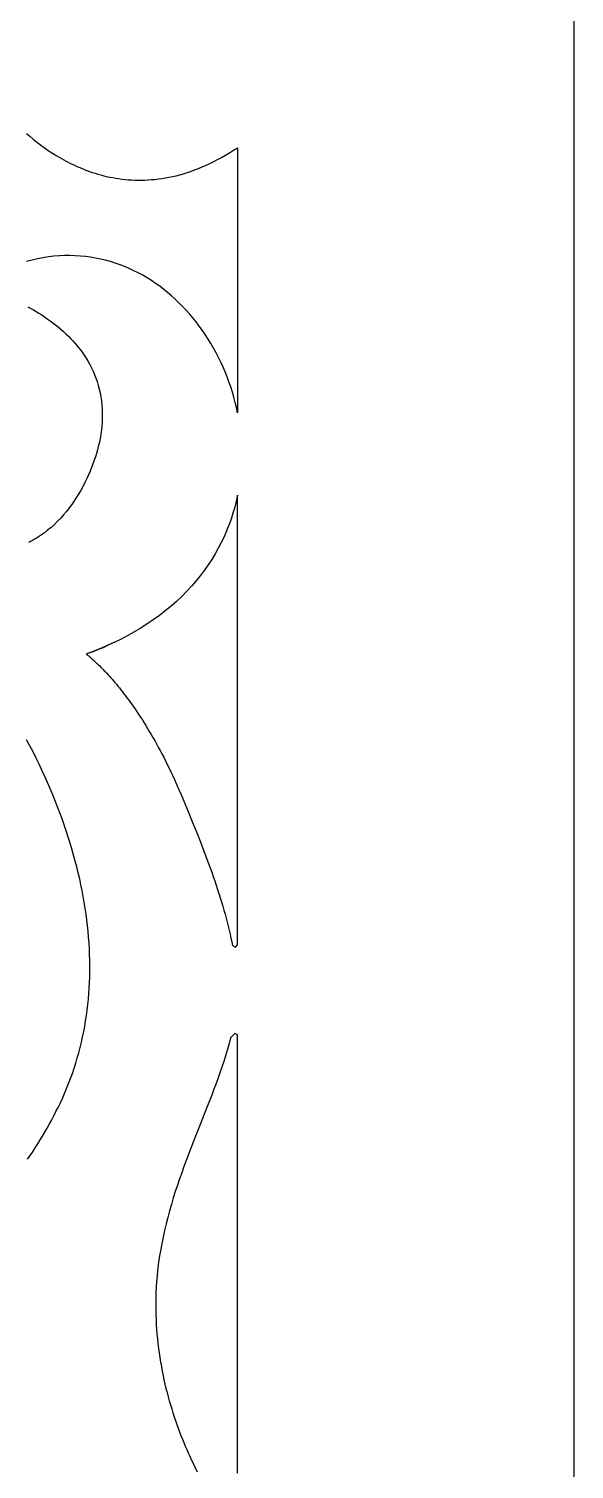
# Model space of a CAD drawing. Extents: x -555 to 555, y -555 to 555.
# Drawn here: x 490.1 to 555, y -181.2 to -9.9 of the extents above; entities that cross this region are included whole.
import ezdxf

# ---------------------------------------------------------------- set-up
doc = ezdxf.new("R2010")
doc.units = 0
doc.layers.add('PLAN_1', color=18, linetype='CONTINUOUS')

msp = doc.modelspace()

# ---------------------------------------------------------------- linework, layer by layer
at = {"layer": 'PLAN_1'}
msp.add_lwpolyline([(229.89, -555), (555, -229.89), (555, 229.89), (229.89, 555), (-229.89, 555), (-555, 229.89), (-555, -229.89), (-229.89, -555)], close=True, dxfattribs=at)
for points in [[(489.82, -22.32), (490.2, -22.64), (490.6, -22.98), (491.02, -23.32), (491.47, -23.65), (491.93, -23.99), (492.42, -24.33), (492.92, -24.66), (493.45, -24.99), (493.99, -25.31), (494.56, -25.61), (495.14, -25.91), (495.44, -26.05), (495.74, -26.19), (496.05, -26.33), (496.36, -26.46), (496.68, -26.59), (497, -26.71), (497.32, -26.83), (497.65, -26.94), (497.99, -27.05), (498.32, -27.15), (498.67, -27.25), (499.01, -27.34), (499.36, -27.42), (499.72, -27.5), (500.08, -27.57), (500.44, -27.63), (500.81, -27.69), (501.18, -27.74), (501.56, -27.78), (501.94, -27.82), (502.32, -27.84), (502.71, -27.86), (503.1, -27.87), (503.49, -27.87), (503.89, -27.86), (504.29, -27.84), (504.7, -27.81), (505.11, -27.78), (505.52, -27.73), (505.93, -27.67), (506.35, -27.6), (506.78, -27.53), (507.2, -27.44), (507.63, -27.34), (508.07, -27.22), (508.5, -27.1), (508.94, -26.96), (509.38, -26.82), (509.83, -26.66), (510.28, -26.48), (510.73, -26.3), (511.19, -26.1), (511.65, -25.89), (512.11, -25.66), (512.57, -25.42), (513.04, -25.17), (513.51, -24.9), (513.98, -24.62), (514.46, -24.32), (514.94, -24.01), (514.94, -24.02), (514.94, -24.03), (514.94, -24.05), (514.94, -24.08), (514.94, -24.12), (514.94, -24.17), (514.94, -24.22), (514.94, -24.28), (514.94, -24.36), (514.94, -24.43), (514.94, -24.52), (514.94, -24.62), (514.94, -24.72), (514.94, -24.83), (514.94, -24.95), (514.94, -25.08), (514.94, -25.21), (514.94, -25.35), (514.94, -25.5), (514.94, -25.66), (514.94, -25.82), (514.94, -25.99), (514.94, -26.17), (514.94, -26.36), (514.94, -26.55), (514.94, -26.75), (514.94, -26.95), (514.94, -27.17), (514.94, -27.39), (514.94, -27.61), (514.94, -27.85), (514.94, -28.09), (514.94, -28.33), (514.94, -28.59), (514.94, -28.85), (514.94, -29.11), (514.94, -29.38), (514.94, -29.66), (514.94, -29.94), (514.94, -30.23), (514.94, -30.53), (514.94, -30.83), (514.94, -31.45), (514.94, -32.1), (514.94, -32.76), (514.94, -33.45), (514.94, -34.16), (514.94, -34.89), (514.94, -35.64), (514.94, -36.41), (514.94, -37.2), (514.94, -38), (514.94, -38.83), (514.94, -39.67), (514.94, -40.53), (514.94, -41.41), (514.94, -42.3), (514.94, -43.2), (514.94, -44.12), (514.94, -45.06), (514.94, -46.01), (514.94, -46.97), (514.94, -47.94), (514.94, -48.93), (514.94, -49.93), (514.94, -50.93), (514.94, -51.95), (514.94, -52.98), (514.94, -54.02), (514.94, -55.06), (514.94, -55.56), (514.8, -54.93), (514.66, -54.31), (514.49, -53.69), (514.32, -53.08), (514.12, -52.47), (513.92, -51.87), (513.7, -51.27), (513.46, -50.68), (513.21, -50.1), (512.95, -49.52), (512.67, -48.96), (512.38, -48.4), (512.08, -47.85), (511.77, -47.3), (511.44, -46.77), (511.1, -46.25), (510.75, -45.74), (510.39, -45.23), (510.01, -44.74), (509.63, -44.26), (509.23, -43.79), (508.82, -43.33), (508.4, -42.89), (507.97, -42.46), (507.53, -42.04), (507.08, -41.63), (506.62, -41.24), (506.15, -40.86), (505.67, -40.5), (505.18, -40.15), (504.68, -39.81), (504.17, -39.49), (503.65, -39.19), (503.13, -38.91), (502.59, -38.64), (502.05, -38.39), (501.5, -38.15), (500.95, -37.94), (500.38, -37.74), (499.81, -37.56), (499.23, -37.4), (498.64, -37.26), (498.05, -37.14), (497.45, -37.04), (496.84, -36.96), (496.23, -36.9), (495.61, -36.86), (494.99, -36.85), (494.36, -36.85), (493.73, -36.88), (493.09, -36.93), (492.44, -37.01), (491.79, -37.1), (491.14, -37.23), (490.48, -37.37), (489.82, -37.55)], [(490, -42.94), (490.32, -43.12), (490.65, -43.31), (490.98, -43.5), (491.31, -43.7), (491.64, -43.91), (491.97, -44.13), (492.3, -44.35), (492.63, -44.59), (492.95, -44.83), (493.27, -45.07), (493.59, -45.33), (493.9, -45.59), (494.21, -45.86), (494.51, -46.15), (494.81, -46.43), (495.1, -46.73), (495.39, -47.04), (495.67, -47.35), (495.93, -47.68), (496.2, -48.01), (496.45, -48.35), (496.69, -48.7), (496.92, -49.06), (497.15, -49.43), (497.36, -49.81), (497.56, -50.2), (497.74, -50.59), (497.92, -51), (498.08, -51.42), (498.23, -51.84), (498.36, -52.28), (498.48, -52.73), (498.58, -53.18), (498.67, -53.65), (498.74, -54.13), (498.79, -54.62), (498.83, -55.11), (498.84, -55.62), (498.84, -56.14), (498.82, -56.67), (498.78, -57.21), (498.76, -57.49), (498.75, -57.56), (498.74, -57.59), (498.74, -57.61), (498.74, -57.61), (498.74, -57.63), (498.72, -57.79), (498.67, -58.12), (498.61, -58.46), (498.54, -58.82), (498.46, -59.19), (498.37, -59.57), (498.26, -59.97), (498.15, -60.37), (498.02, -60.78), (497.88, -61.2), (497.73, -61.63), (497.56, -62.06), (497.38, -62.5), (497.19, -62.94), (496.99, -63.38), (496.78, -63.82), (496.55, -64.27), (496.31, -64.71), (496.05, -65.15), (495.78, -65.59), (495.5, -66.02), (495.21, -66.44), (494.9, -66.86), (494.58, -67.28), (494.24, -67.68), (493.89, -68.07), (493.52, -68.45), (493.14, -68.82), (492.75, -69.18), (492.34, -69.52), (491.92, -69.85), (491.48, -70.16), (491.25, -70.31), (491.02, -70.45), (490.79, -70.59), (490.55, -70.73), (490.31, -70.85), (490.07, -70.98)], [(500.42, -82.79), (500.33, -82.83), (499.99, -83), (499.64, -83.17), (499.29, -83.33), (498.93, -83.49), (498.57, -83.64), (498.21, -83.79), (497.84, -83.93), (497.47, -84.07), (497.09, -84.2), (497, -84.23), (496.95, -84.25), (496.93, -84.25), (496.93, -84.25), (496.93, -84.25), (496.94, -84.26), (496.95, -84.27), (496.97, -84.28), (496.99, -84.3), (497.02, -84.32), (497.06, -84.35), (497.1, -84.39), (497.15, -84.42), (497.21, -84.47), (497.27, -84.52), (497.33, -84.57), (497.41, -84.63), (497.48, -84.7), (497.57, -84.77), (497.65, -84.85), (497.75, -84.93), (497.84, -85.02), (497.95, -85.12), (498.05, -85.22), (498.17, -85.32), (498.28, -85.43), (498.41, -85.55), (498.53, -85.67), (498.66, -85.8), (498.8, -85.94), (498.93, -86.08), (499.08, -86.23), (499.22, -86.38), (499.37, -86.54), (499.53, -86.71), (499.68, -86.88), (499.84, -87.06), (500.01, -87.25), (500.17, -87.44), (500.34, -87.64), (500.52, -87.85), (500.69, -88.06), (500.87, -88.28), (501.05, -88.51), (501.24, -88.74), (501.42, -88.98), (501.61, -89.23), (501.8, -89.48), (502, -89.74), (502.19, -90.01), (502.39, -90.29), (502.59, -90.57), (502.79, -90.86), (502.99, -91.16), (503.19, -91.46), (503.4, -91.77), (503.61, -92.09), (503.81, -92.42), (504.02, -92.75), (504.23, -93.1), (504.44, -93.45), (504.65, -93.8), (504.87, -94.17), (505.08, -94.54), (505.29, -94.92), (505.51, -95.31), (505.72, -95.71), (505.93, -96.11), (506.15, -96.53), (506.36, -96.95), (506.58, -97.38), (506.79, -97.82), (507, -98.26), (507.22, -98.72), (507.43, -99.18), (507.64, -99.65), (507.85, -100.13), (507.95, -100.37), (508.01, -100.49), (508.03, -100.55), (508.05, -100.59), (508.17, -100.88), (508.66, -102.03), (509.13, -103.17), (509.59, -104.29), (510.04, -105.4), (510.47, -106.49), (510.89, -107.57), (511.29, -108.64), (511.68, -109.69), (511.86, -110.21), (512.05, -110.72), (512.22, -111.24), (512.39, -111.74), (512.56, -112.25), (512.72, -112.75), (512.88, -113.25), (513.03, -113.74), (513.18, -114.23), (513.32, -114.72), (513.46, -115.2), (513.59, -115.68), (513.71, -116.16), (513.83, -116.63), (513.94, -117.1), (514.05, -117.57), (514.15, -118.03), (514.25, -118.49), (514.34, -118.94), (514.68, -119.12), (514.94, -118.84), (514.94, -118.83), (514.94, -118.81), (514.94, -118.78), (514.94, -118.74), (514.94, -118.69), (514.94, -118.64), (514.94, -118.57), (514.94, -118.5), (514.94, -118.42), (514.94, -118.33), (514.94, -118.24), (514.94, -118.14), (514.94, -118.02), (514.94, -117.91), (514.94, -117.78), (514.94, -117.64), (514.94, -117.5), (514.94, -117.35), (514.94, -117.2), (514.94, -117.03), (514.94, -116.86), (514.94, -116.69), (514.94, -116.5), (514.94, -116.31), (514.94, -116.11), (514.94, -115.9), (514.94, -115.69), (514.94, -115.47), (514.94, -115.24), (514.94, -115.01), (514.94, -114.77), (514.94, -114.52), (514.94, -114.27), (514.94, -114.01), (514.94, -113.75), (514.94, -113.47), (514.94, -113.2), (514.94, -112.91), (514.94, -112.62), (514.94, -112.33), (514.94, -112.02), (514.94, -111.4), (514.94, -110.76), (514.94, -110.09), (514.94, -109.4), (514.94, -108.7), (514.94, -107.97), (514.94, -107.22), (514.94, -106.45), (514.94, -105.66), (514.94, -104.85), (514.94, -104.03), (514.94, -103.18), (514.94, -102.33), (514.94, -101.45), (514.94, -100.56), (514.94, -99.65), (514.94, -98.73), (514.94, -97.8), (514.94, -96.85), (514.94, -95.89), (514.94, -94.91), (514.94, -93.93), (514.94, -92.93), (514.94, -91.92), (514.94, -90.9), (514.94, -89.88), (514.94, -88.84), (514.94, -87.79), (514.94, -86.74), (514.94, -85.68), (514.94, -84.61), (514.94, -83.53), (514.94, -82.45), (514.94, -80.27), (514.94, -78.08), (514.94, -75.87), (514.94, -71.43), (514.94, -66.99), (514.94, -65.34), (514.78, -66.06), (514.6, -66.78), (514.39, -67.49), (514.16, -68.2), (513.91, -68.9), (513.63, -69.6), (513.33, -70.29), (513, -70.98), (512.65, -71.66), (512.27, -72.33), (511.86, -72.99), (511.43, -73.65), (510.98, -74.3), (510.49, -74.94), (509.98, -75.57), (509.45, -76.19), (508.88, -76.79), (508.29, -77.39), (507.67, -77.98), (507.02, -78.55), (506.34, -79.11), (505.64, -79.65), (504.9, -80.19), (504.14, -80.7), (503.34, -81.2), (502.52, -81.69), (501.67, -82.16), (500.78, -82.62), (499.87, -83.05), (498.92, -83.47), (497.94, -83.87), (496.93, -84.25)], [(489.94, -144.36), (490.25, -143.91), (490.56, -143.45), (490.86, -142.99), (491.16, -142.53), (491.45, -142.06), (491.73, -141.59), (492.01, -141.11), (492.29, -140.64), (492.56, -140.15), (492.82, -139.67), (493.08, -139.18), (493.33, -138.69), (493.58, -138.2), (493.82, -137.7), (494.09, -137.12), (494.35, -136.53), (494.6, -135.94), (494.84, -135.34), (495.07, -134.74), (495.29, -134.14), (495.49, -133.53), (495.69, -132.92), (495.87, -132.3), (496.05, -131.69), (496.21, -131.06), (496.36, -130.44), (496.5, -129.81), (496.63, -129.17), (496.75, -128.54), (496.86, -127.9), (496.96, -127.25), (497.04, -126.61), (497.12, -125.96), (497.19, -125.3), (497.24, -124.65), (497.29, -123.99), (497.32, -123.33), (497.34, -122.66), (497.36, -122), (497.36, -121.33), (497.35, -120.65), (497.33, -119.98), (497.3, -119.3), (497.27, -118.62), (497.22, -117.94), (497.15, -117.25), (497.08, -116.56), (497, -115.87), (496.91, -115.18), (496.81, -114.49), (496.7, -113.79), (496.58, -113.09), (496.44, -112.39), (496.3, -111.69), (496.15, -110.99), (495.98, -110.28), (495.81, -109.57), (495.63, -108.87), (495.43, -108.16), (495.23, -107.44), (495.01, -106.73), (494.79, -106.02), (494.55, -105.3), (494.31, -104.58), (494.06, -103.86), (493.79, -103.14), (493.52, -102.42), (493.23, -101.7), (492.94, -100.98), (492.63, -100.26), (492.32, -99.53), (491.99, -98.81), (491.66, -98.08), (491.32, -97.36), (490.96, -96.63), (490.6, -95.9), (490.22, -95.17), (489.84, -94.45)], [(514.93, -181.68), (514.93, -181.21), (514.93, -180.73), (514.93, -180.24), (514.93, -179.74), (514.93, -179.23), (514.93, -178.71), (514.93, -178.17), (514.93, -177.63), (514.93, -177.08), (514.93, -176.51), (514.93, -175.94), (514.93, -175.36), (514.93, -174.77), (514.93, -174.18), (514.93, -173.57), (514.93, -172.96), (514.93, -172.34), (514.93, -171.71), (514.93, -171.08), (514.93, -169.8), (514.93, -168.49), (514.93, -167.17), (514.93, -165.83), (514.93, -164.48), (514.94, -163.11), (514.94, -161.74), (514.94, -158.99), (514.94, -156.23), (514.94, -154.86), (514.94, -153.49), (514.94, -152.14), (514.94, -150.8), (514.94, -149.48), (514.94, -148.17), (514.94, -146.89), (514.94, -146.26), (514.94, -145.63), (514.94, -145.01), (514.94, -144.4), (514.94, -143.79), (514.94, -143.2), (514.94, -142.61), (514.94, -142.03), (514.94, -141.46), (514.94, -140.89), (514.94, -140.34), (514.94, -139.8), (514.94, -139.26), (514.94, -138.74), (514.94, -138.23), (514.94, -137.73), (514.94, -137.24), (514.94, -136.76), (514.94, -136.29), (514.94, -135.84), (514.94, -135.4), (514.94, -134.97), (514.94, -134.56), (514.94, -134.16), (514.94, -133.77), (514.94, -133.4), (514.94, -133.05), (514.94, -132.7), (514.94, -132.38), (514.94, -132.07), (514.94, -131.77), (514.94, -131.5), (514.94, -131.24), (514.94, -130.99), (514.94, -130.77), (514.94, -130.56), (514.94, -130.37), (514.94, -130.2), (514.94, -130.05), (514.94, -129.91), (514.94, -129.8), (514.94, -129.71), (514.94, -129.63), (514.94, -129.58), (514.94, -129.55), (514.6, -129.38), (514.1, -129.9), (513.93, -130.58), (513.74, -131.26), (513.54, -131.93), (513.33, -132.61), (513.11, -133.29), (512.88, -133.97), (512.64, -134.66), (512.39, -135.34), (512.13, -136.03), (511.87, -136.72), (511.61, -137.41), (511.06, -138.8), (510.5, -140.2), (509.94, -141.62), (509.38, -143.05), (508.83, -144.49), (508.56, -145.23), (508.29, -145.96), (508.03, -146.7), (507.78, -147.45), (507.53, -148.2), (507.29, -148.96), (507.06, -149.72), (506.84, -150.49), (506.63, -151.27), (506.43, -152.05), (506.24, -152.84), (506.07, -153.63), (505.91, -154.43), (505.76, -155.24), (505.63, -156.06), (505.51, -156.89), (505.42, -157.72), (505.34, -158.56), (505.27, -159.41), (505.23, -160.27), (505.22, -160.7), (505.22, -160.81), (505.22, -160.84), (505.22, -160.85), (505.22, -160.86), (505.21, -160.9), (505.21, -161.05), (505.21, -161.65), (505.21, -162.25), (505.22, -162.84), (505.24, -163.43), (505.27, -164.01), (505.31, -164.59), (505.35, -165.16), (505.41, -165.73), (505.47, -166.29), (505.53, -166.85), (505.61, -167.4), (505.69, -167.95), (505.77, -168.49), (505.87, -169.02), (505.97, -169.55), (506.07, -170.07), (506.18, -170.59), (506.3, -171.11), (506.42, -171.61), (506.55, -172.11), (506.68, -172.61), (506.81, -173.1), (506.95, -173.58), (507.1, -174.06), (507.25, -174.53), (507.4, -174.99), (507.55, -175.45), (507.71, -175.9), (507.87, -176.35), (508.04, -176.79), (508.2, -177.22), (508.37, -177.64), (508.54, -178.06), (508.72, -178.48), (508.89, -178.88), (509.07, -179.28), (509.24, -179.68), (509.42, -180.06), (509.6, -180.44), (509.78, -180.82), (509.96, -181.18), (510.14, -181.54)]]:
    msp.add_lwpolyline(points, dxfattribs=at)

doc.saveas('drawing.dxf')
